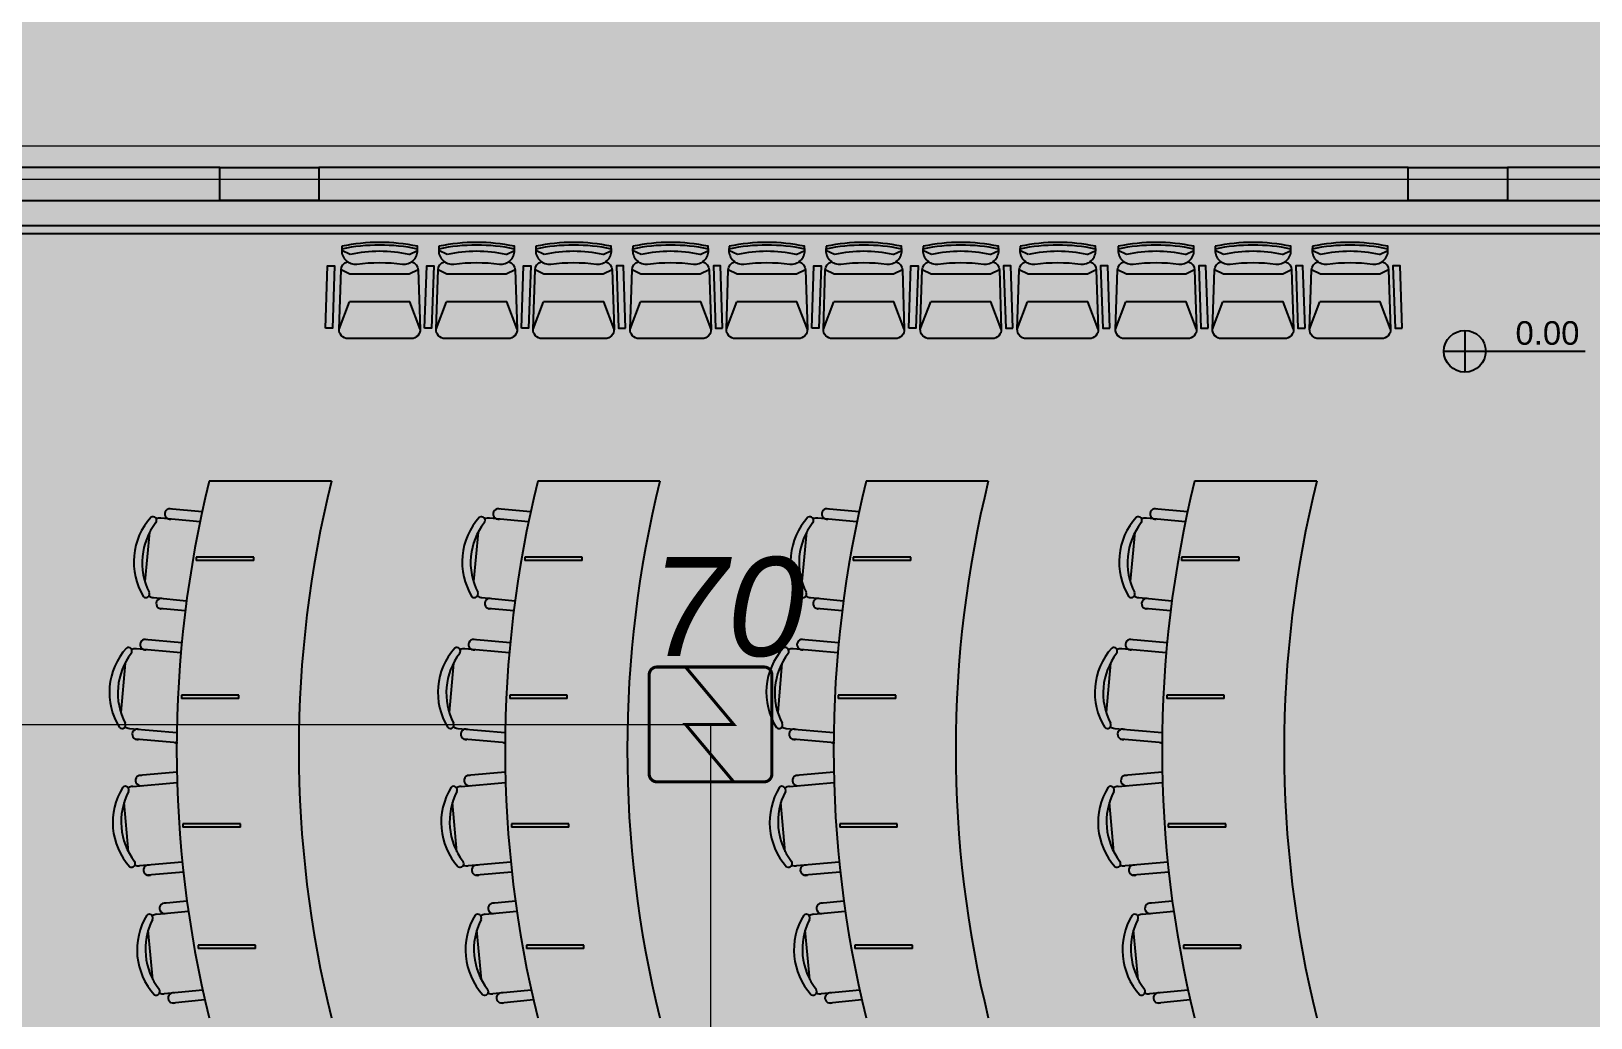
# Model space of a CAD drawing. Header units: metres. Extents: x -331 to 2982, y 362 to 2539.
# Drawn here: x 858.07 to 867.51, y 1582.57 to 1588.55 of the extents above; entities that cross this region are included whole.
import ezdxf

# ---------------------------------------------------------------- set-up
doc = ezdxf.new("R2010")
doc.units = ezdxf.units.M
doc.layers.add('_corredores', color=251, linetype='Continuous', plot=False)
doc.layers.add('_salas', color=251, linetype='Continuous', plot=False)
for name, color, linetype in [('ALV', 251, 'Continuous'), ('Cota Nivel', 251, 'Continuous'), ('DET. FUMAÇA', 1, 'Continuous'), ('Div', 251, 'Continuous'), ('Est', 251, 'Continuous'), ('Mob', 251, 'Continuous'), ('Viewport_hide', 251, 'Continuous')]:
    doc.layers.add(name, color=color, linetype=linetype)
doc.styles.add('ALESP1', font='arial.ttf')
doc.styles.add('X3G_ENTITY_1416AA10', font='arial.ttf', dxfattribs={"height": 0.6})

# ---------------------------------------------------------------- blocks, each defined once
blk = doc.blocks.new('Detector de fumaça')
at = {"layer": 'DET. FUMAÇA', "linetype": 'Continuous', "lineweight": 15, "const_width": 0.0187}
blk.add_lwpolyline([(774.5995, 539.8158), (775.2491, 539.8158, -0.414214), (775.2958, 539.769), (775.2958, 539.1669, -0.414214), (775.2491, 539.1202), (774.5995, 539.1202, -0.414214), (774.5527, 539.1669), (774.5527, 539.769, -0.414214)], format="xyb", close=True, dxfattribs=at)
blk.add_lwpolyline([(774.773, 539.8158), (775.0645, 539.468), (774.773, 539.468), (775.0645, 539.1202)], dxfattribs=at)
blk = doc.blocks.new('*U176')
at = {"layer": 'Mob'}
for p, q in [((-0.2134, 0.2185), (-0.2645, 0.2431)), ((0.1435, 0.2185), (0.1946, 0.2431)), ((-0.2147, 0.0987), (-0.2685, 0.1245)), ((0.1448, 0.0987), (-0.2147, 0.0987)), ((0.1985, 0.1245), (0.1448, 0.0987)), ((-0.2803, -0.2342), (-0.2175, -0.0682))]:
    blk.add_line(p, q, dxfattribs=at)
blk.add_lwpolyline([(-0.2637, 0.2677), (-0.2645, 0.2431, 0.46106), (-0.1737, 0.1602, -0.062207), (0.1038, 0.1602, 0.46106), (0.1946, 0.2431), (0.1938, 0.2677, 0.102212)], format="xyb", close=True, dxfattribs=at)
blk.add_lwpolyline([(0.1599, 0.1739, -0.320836), (0.1985, 0.1245), (0.2104, -0.2342, -0.430564), (0.1566, -0.2911), (-0.2265, -0.2911, -0.430564), (-0.2803, -0.2342), (-0.2685, 0.1245, -0.320836), (-0.2298, 0.1739)], format="xyb", dxfattribs=at)
blk.add_lwpolyline([(0.2804, -0.229), (0.2675, 0.1486), (0.2244, 0.1486), (0.2373, -0.229)], close=True, dxfattribs=at)
blk.add_lwpolyline([(0.2104, -0.2342), (0.1476, -0.0682), (-0.2175, -0.0682)], dxfattribs=at)
for centre, radius, start, end in [((-0.035, -0.836), 1.1109, 78.0841, 101.91127), ((-0.035, -0.6242), 0.8614, 78.04144, 101.95856)]:
    blk.add_arc(centre, radius, start, end, dxfattribs=at)
blk = doc.blocks.new('*U177')
at = {"layer": 'Viewport_hide', "color": 0, "linetype": 'ByBlock', "lineweight": -2, "transparency": 16777216}
for p in [(0, 0), (0.588, 0)]:
    blk.add_blockref('*U176', p, dxfattribs=at)

msp = doc.modelspace()

# ---------------------------------------------------------------- hatches: boundary and pattern name
at = {"layer": '_corredores', "transparency": 33554508}
h = msp.add_hatch(color=256, dxfattribs=at)
h.dxf.hatch_style = 1
h.paths.add_polyline_path([(849.579, 1608.9411), (849.579, 1612.2161), (852.229, 1612.2161), (852.229, 1614.6511), (851.629, 1614.6511), (851.629, 1624.5643), (870.399, 1624.5643), (870.399, 1626.4001), (870.209, 1626.4001), (870.209, 1626.5971), (870.023, 1626.7843), (866.324, 1626.785), (866.3084, 1626.7515), (866.2038, 1626.8336), (865.4424, 1627.5943), (864.014, 1627.5943), (862.5855, 1627.5943), (861.7756, 1626.785), (861.74, 1626.785), (861.7364, 1626.7841), (861.7229, 1626.7829), (861.7049, 1626.7829), (858.1107, 1626.785), (857.764, 1626.4383), (857.4173, 1626.785), (853.8241, 1626.785), (853.8085, 1626.7515), (853.7038, 1626.8336), (852.9425, 1627.5943), (851.514, 1627.5943), (849.7675, 1627.5943), (849.7675, 1626.8343), (849.6275, 1626.8343), (849.6275, 1629.9143), (841.254, 1629.9143), (841.254, 1628.0743), (840.4941, 1628.0743), (840.4941, 1627.1161), (840.7759, 1626.8343), (840.3941, 1626.4525), (840.0615, 1626.785), (836.4544, 1626.785), (836.4387, 1626.7515), (836.3341, 1626.8336), (835.5727, 1627.5943), (834.1443, 1627.5943), (832.7159, 1627.5943), (831.9059, 1626.785), (831.8704, 1626.785), (831.8668, 1626.7841), (831.8533, 1626.7829), (831.8353, 1626.7829), (828.241, 1626.785), (827.8943, 1626.4383), (827.5477, 1626.785), (823.9539, 1626.785), (823.9383, 1626.7515), (823.8336, 1626.8336), (823.0723, 1627.5943), (821.6438, 1627.5943), (820.2154, 1627.5943), (819.4055, 1626.785), (819.3699, 1626.785), (819.3663, 1626.7841), (819.3528, 1626.7829), (819.3348, 1626.7829), (815.7405, 1626.785), (815.3939, 1626.4383), (815.0472, 1626.785), (811.4539, 1626.785), (811.4383, 1626.7515), (811.3337, 1626.8336), (810.5723, 1627.5943), (809.1439, 1627.5943), (807.7155, 1627.5943), (806.9055, 1626.785), (806.8699, 1626.785), (806.8664, 1626.7841), (806.8529, 1626.7829), (806.8349, 1626.7829), (803.2406, 1626.785), (802.8939, 1626.4383), (802.5473, 1626.785), (798.9539, 1626.785), (798.9383, 1626.7515), (798.8337, 1626.8336), (798.0723, 1627.5943), (796.6439, 1627.5943), (795.2155, 1627.5943), (794.4055, 1626.785), (794.3699, 1626.785), (794.3664, 1626.7841), (794.3529, 1626.7829), (794.3349, 1626.7829), (790.7406, 1626.785), (790.3939, 1626.4383), (790.0473, 1626.785), (786.454, 1626.785), (786.4384, 1626.7515), (786.3338, 1626.8336), (785.5724, 1627.5943), (784.144, 1627.5943), (782.7155, 1627.5943), (781.9056, 1626.785), (781.87, 1626.785), (781.8664, 1626.7841), (781.8529, 1626.7829), (781.8349, 1626.7829), (778.2407, 1626.785), (777.894, 1626.4383), (777.5473, 1626.785), (773.9541, 1626.785), (773.9385, 1626.7515), (773.8338, 1626.8336), (773.0725, 1627.5943), (771.644, 1627.5943), (770.2156, 1627.5943), (769.4057, 1626.785), (769.3701, 1626.785), (769.3665, 1626.7841), (769.353, 1626.7829), (769.335, 1626.7829), (765.635, 1626.7843), (765.449, 1626.5971), (765.449, 1626.4001), (765.259, 1626.4001), (765.259, 1624.5643), (770.104, 1624.5643), (770.104, 1614.6511), (770.414, 1614.6511), (770.414, 1605.5311), (765.029, 1605.5311), (765.029, 1610.8311), (763.829, 1610.8311), (763.829, 1605.5311), (755.929, 1605.5311), (755.929, 1610.8311), (754.829, 1610.8311), (754.829, 1605.5311), (746.079, 1605.5311), (746.079, 1601.9161), (748.449, 1601.9161), (748.449, 1603.6161), (748.049, 1603.6161), (748.049, 1603.8161), (754.474, 1603.8161), (754.474, 1603.6161), (754.149, 1603.6161), (754.149, 1601.9161), (754.474, 1601.9161), (754.474, 1601.7161), (754.474, 1601.1911), (757.974, 1601.1911), (757.974, 1603.5911), (757.974, 1603.7911), (768.029, 1603.7911), (768.029, 1603.7711), (768.834, 1603.7711), (768.834, 1595.8111), (768.004, 1595.8111), (768.004, 1595.7911), (762.364, 1595.7911), (762.364, 1590.5811), (754.174, 1590.5811), (754.174, 1593.0661), (752.499, 1593.0661), (752.499, 1560.5411), (752.299, 1560.5411), (752.299, 1561.4411), (751.199, 1561.4411), (751.199, 1558.1161), (752.299, 1558.1161), (752.299, 1559.1161), (752.499, 1559.1161), (752.499, 1557.1161), (755.419, 1557.1161), (755.419, 1558.9661), (753.924, 1558.9661), (753.924, 1563.4411), (754.189, 1563.4411), (754.189, 1587.6511), (760.824, 1587.6511), (760.824, 1587.7411), (768.929, 1587.7411), (768.929, 1563.8411), (770.329, 1563.8411), (770.329, 1587.7411), (771.929, 1587.7411), (773.029, 1587.7411), (775.879, 1587.7411), (775.879, 1586.6411), (777.179, 1586.6411), (777.179, 1587.7411), (788.779, 1587.7411), (788.779, 1586.6411), (790.079, 1586.6411), (790.079, 1587.7411), (802.329, 1587.7411), (804.029, 1587.7411), (844.979, 1587.7411), (844.979, 1587.9161), (845.279, 1587.9161), (845.279, 1587.5625), (845.279, 1563.2411), (806.429, 1563.2411), (806.429, 1563.4411), (806.629, 1563.4411), (806.629, 1565.7911), (806.229, 1565.7911), (806.229, 1585.1911), (806.629, 1585.1911), (806.629, 1587.5411), (803.039, 1587.5411), (803.039, 1576.8411), (798.689, 1576.8411), (796.094, 1576.8411, -0.496898), (794.3598, 1575.527), (793.5592, 1573.0628), (798.509, 1571.4495), (798.509, 1560.7211), (794.829, 1560.7211), (794.829, 1560.5411), (794.829, 1557.5511), (801.129, 1557.5511), (801.129, 1556.4511), (802.329, 1556.4511), (802.329, 1557.5511), (805.229, 1557.5511), (805.229, 1556.4511), (806.429, 1556.4511), (806.429, 1560.6911), (845.279, 1560.6911), (845.279, 1555.9965), (846.404, 1555.9965), (846.404, 1556.8911), (846.054, 1556.8911), (846.054, 1556.9911), (846.454, 1556.9911), (846.454, 1560.6911), (849.204, 1560.6911), (849.204, 1556.9911), (849.604, 1556.9911), (849.604, 1556.8911), (849.254, 1556.8911), (849.254, 1555.9965), (850.479, 1555.9965), (850.479, 1563.2411), (849.579, 1563.2411), (849.579, 1572.2911), (849.579, 1575.9411), (849.579, 1587.5625), (849.579, 1588.1411), (849.679, 1588.1411), (849.679, 1587.9911), (866.719, 1587.9911), (870.339, 1587.9911), (870.339, 1595.7911), (866.429, 1595.7911), (866.429, 1595.7211), (852.429, 1595.7211), (852.429, 1590.3911), (849.579, 1590.3911)])
h.paths.add_polyline_path([(845.139, 1595.8411), (845.279, 1595.8411), (845.279, 1590.3411), (839.679, 1590.3411), (775.879, 1590.3411), (773.004, 1590.3411), (773.004, 1595.8111), (771.774, 1595.8111), (771.774, 1603.7661), (773.119, 1603.7661), (773.119, 1603.8211), (845.139, 1603.8211)], flags=16)
h.paths.add_polyline_path([(846.026, 1605.5311), (845.019, 1605.5311), (845.019, 1609.9311), (845.029, 1610.8311), (843.829, 1610.8311), (843.829, 1605.5311), (835.029, 1605.5311), (835.029, 1610.8311), (833.829, 1610.8311), (833.829, 1605.5311), (825.029, 1605.5311), (825.029, 1610.8311), (823.829, 1610.8311), (823.829, 1605.5311), (815.029, 1605.5311), (815.029, 1610.8311), (813.829, 1610.8311), (813.829, 1605.5311), (805.029, 1605.5311), (805.029, 1610.8311), (803.829, 1610.8311), (803.829, 1605.5311), (795.029, 1605.5311), (795.029, 1610.8311), (793.829, 1610.8311), (793.829, 1605.5311), (785.029, 1605.5311), (785.029, 1610.8311), (783.829, 1610.8311), (783.829, 1605.5311), (775.029, 1605.5311), (775.029, 1610.8311), (773.999, 1610.8311), (773.999, 1605.5311), (773.214, 1605.5311), (773.214, 1614.6511), (773.144, 1614.6511), (773.1437, 1620.1313), (775.1643, 1620.1313), (775.1643, 1622.0513), (773.6443, 1622.0513), (773.6443, 1621.6313), (773.184, 1621.6313), (773.184, 1624.5643), (845.949, 1624.5632), (845.9494, 1621.6313), (845.4887, 1621.6313), (845.4887, 1622.0513), (843.9887, 1622.0513), (843.9887, 1621.6313), (843.9687, 1620.1313), (845.9487, 1620.1313), (845.949, 1614.6511), (846.026, 1614.6511)], flags=16)
h.paths.add_polyline_path([(865.1904, 1593.8059, -2.788173), (864.4071, 1590.6278), (864.5694, 1590.7057), (864.758, 1590.3806), (866.0583, 1591.2781, -0.450063), (866.3503, 1592.4627), (865.616, 1593.8618), (865.2979, 1593.6615)], flags=16)
h.paths.add_polyline_path([(845.264, 1626.4525), (844.8822, 1626.8343), (845.264, 1627.2162), (845.6458, 1626.8343)], flags=16)
h.paths.add_polyline_path([(851.514, 1626.4525), (851.1322, 1626.8343), (851.514, 1627.2162), (851.8958, 1626.8343)], flags=16)
h.paths.add_polyline_path([(834.1442, 1626.4525), (833.7624, 1626.8343), (834.1442, 1627.2162), (834.526, 1626.8343)], flags=16)
h.paths.add_polyline_path([(864.014, 1626.4525), (863.6322, 1626.8343), (864.014, 1627.2162), (864.3958, 1626.8343)], flags=16)
h.paths.add_polyline_path([(821.6442, 1626.4525), (821.2623, 1626.8343), (821.6442, 1627.2162), (822.026, 1626.8343)], flags=16)
h.paths.add_polyline_path([(809.5258, 1626.8343), (809.144, 1626.4525), (808.7622, 1626.8343), (809.144, 1627.2162)], flags=16)
h.paths.add_polyline_path([(797.0258, 1626.8343), (796.644, 1626.4525), (796.2622, 1626.8343), (796.644, 1627.2162)], flags=16)
h.paths.add_polyline_path([(784.5258, 1626.8343), (784.1439, 1626.4525), (783.7621, 1626.8343), (784.1439, 1627.2162)], flags=16)
h.paths.add_polyline_path([(772.0258, 1626.8343), (771.644, 1626.4525), (771.2622, 1626.8343), (771.644, 1627.2162)], flags=16)
h.paths.add_polyline_path([(767.5755, 1593.944), (767.4281, 1593.8407), (767.223, 1594.0851), (766.3285, 1593.1906, -0.414214), (766.3285, 1592.3916), (767.223, 1591.4971), (767.4281, 1591.7414), (767.5755, 1591.6382, -3.171595)], flags=16)
at = {"layer": '_salas', "transparency": 33554559}
h = msp.add_hatch(color=256, dxfattribs=at)
h.dxf.hatch_style = 1
h.paths.add_polyline_path([(870.3178, 1588.0711), (866.6978, 1588.0711), (849.6578, 1588.0711), (849.6578, 1588.2211), (849.5578, 1588.2211), (849.5578, 1587.6426), (849.5578, 1576.0211), (849.5578, 1572.3711), (849.5578, 1563.3211), (850.4578, 1563.3211), (850.4578, 1556.0765), (849.2328, 1556.0765), (849.2328, 1556.9711), (849.5828, 1556.9711), (849.5828, 1557.0711), (849.1828, 1557.0711), (846.4328, 1557.0711), (846.0328, 1557.0711), (846.0328, 1556.9711), (846.3828, 1556.9711), (846.3828, 1556.0765), (845.2578, 1556.0765), (845.2578, 1560.7711), (818.1078, 1560.7711), (818.1078, 1560.6711), (818.1078, 1552.6111), (870.3178, 1552.6111)])
h = msp.add_hatch(color=256, dxfattribs=at)
h.dxf.hatch_style = 1
h.paths.add_polyline_path([(870.339, 1587.9911), (866.719, 1587.9911), (849.679, 1587.9911), (849.679, 1588.1411), (849.579, 1588.1411), (849.579, 1587.5625), (849.579, 1575.9411), (849.579, 1572.2911), (849.579, 1563.2411), (850.479, 1563.2411), (850.479, 1555.9965), (849.254, 1555.9965), (849.254, 1556.8911), (849.604, 1556.8911), (849.604, 1556.9911), (849.204, 1556.9911), (846.454, 1556.9911), (846.054, 1556.9911), (846.054, 1556.8911), (846.404, 1556.8911), (846.404, 1555.9965), (845.279, 1555.9965), (845.279, 1560.6911), (818.129, 1560.6911), (818.129, 1560.5911), (818.129, 1552.5311), (870.339, 1552.5311)])
at = {"layer": 'Cota Nivel', "ltscale": 0.8}
h = msp.add_hatch(color=251, dxfattribs=at)
h.paths.add_polyline_path([(866.7512, 1586.6085), (866.7512, 1586.7352, 0.414214), (866.6245, 1586.6085)])
h.paths.add_polyline_path([(866.7512, 1586.4818, 0.414214), (866.8779, 1586.6085), (866.7512, 1586.6085)])

# ---------------------------------------------------------------- linework, layer by layer
at = {"layer": 'ALV', "color": 251}
for p, q in [((849.659, 1587.5211), (870.109, 1587.5211)), ((849.559, 1587.3211), (870.109, 1587.3211)), ((849.659, 1587.3711), (870.059, 1587.3711))]:
    msp.add_line(p, q, dxfattribs=at)
for points in [[(859.209, 1587.7211), (855.2782, 1587.7211), (852.609, 1587.7211), (852.609, 1587.5211), (859.209, 1587.5211)], [(866.409, 1587.7211), (859.809, 1587.7211), (859.809, 1587.5211), (866.409, 1587.5211)], [(870.109, 1587.7211), (867.009, 1587.7211), (867.009, 1587.5211), (870.109, 1587.5211)]]:
    msp.add_lwpolyline(points, close=True, dxfattribs=at)
at = {"layer": 'Cota Nivel', "color": 251, "ltscale": 0.8}
for p, q in [((866.7512, 1586.7352), (866.7512, 1586.4818)), ((866.6245, 1586.6085), (867.4814, 1586.6085))]:
    msp.add_line(p, q, dxfattribs=at)
msp.add_circle((866.7512, 1586.6085), 0.1267, dxfattribs=at)
at = {"layer": 'Div', "color": 230, "linetype": 'Continuous', "lineweight": 0}
for p, q in [((873.6958, 1587.8513), (855.2188, 1587.8513)), ((855.2188, 1587.6513), (873.6958, 1587.6513))]:
    msp.add_line(p, q, dxfattribs=at)
at = {"layer": 'Div', "color": 150, "linetype": 'Continuous', "lineweight": 0}
for p, q in [((855.1232, 1584.3482), (862.1812, 1584.3482)), ((862.1812, 1584.3482), (862.1812, 1567.6434))]:
    msp.add_line(p, q, dxfattribs=at)
at = {"layer": 'Est', "color": 251}
for points in [[(859.809, 1587.5211), (859.209, 1587.5211), (859.209, 1587.7211), (859.809, 1587.7211)], [(867.009, 1587.5211), (866.409, 1587.5211), (866.409, 1587.7211), (867.009, 1587.7211)]]:
    msp.add_lwpolyline(points, close=True, dxfattribs=at)
at = {"layer": 'Mob', "color": 251}
for p, q in [((859.9978, 1587.1955), (859.9467, 1587.2201)), ((860.3548, 1587.1955), (860.4059, 1587.2201)), ((860.5854, 1587.1955), (860.5343, 1587.2201)), ((860.9423, 1587.1955), (860.9934, 1587.2201)), ((861.1729, 1587.1955), (861.1218, 1587.2201)), ((861.5299, 1587.1955), (861.581, 1587.2201)), ((861.7605, 1587.1955), (861.7094, 1587.2201)), ((862.1175, 1587.1955), (862.1686, 1587.2201)), ((862.344, 1587.1955), (862.2929, 1587.2201)), ((862.701, 1587.1955), (862.7521, 1587.2201)), ((862.9316, 1587.1955), (862.8805, 1587.2201)), ((863.2885, 1587.1955), (863.3396, 1587.2201)), ((863.5191, 1587.1955), (863.468, 1587.2201)), ((863.8761, 1587.1955), (863.9272, 1587.2201)), ((864.1067, 1587.1955), (864.0556, 1587.2201)), ((864.4637, 1587.1955), (864.5148, 1587.2201)), ((864.7021, 1587.1955), (864.651, 1587.2201)), ((865.0591, 1587.1955), (865.1102, 1587.2201)), ((859.9965, 1587.0757), (859.9428, 1587.1015)), ((860.356, 1587.0757), (859.9965, 1587.0757)), ((860.4098, 1587.1015), (860.356, 1587.0757)), ((860.5841, 1587.0757), (860.5304, 1587.1015)), ((860.9436, 1587.0757), (860.5841, 1587.0757)), ((860.9973, 1587.1015), (860.9436, 1587.0757)), ((861.1717, 1587.0757), (861.1179, 1587.1015)), ((861.5312, 1587.0757), (861.1717, 1587.0757)), ((861.5849, 1587.1015), (861.5312, 1587.0757)), ((861.7592, 1587.0757), (861.7055, 1587.1015)), ((862.1187, 1587.0757), (861.7592, 1587.0757)), ((862.1725, 1587.1015), (862.1187, 1587.0757)), ((862.3427, 1587.0757), (862.289, 1587.1015)), ((862.7022, 1587.0757), (862.3427, 1587.0757)), ((862.756, 1587.1015), (862.7022, 1587.0757)), ((862.9303, 1587.0757), (862.8766, 1587.1015)), ((863.2898, 1587.0757), (862.9303, 1587.0757)), ((863.3436, 1587.1015), (863.2898, 1587.0757)), ((863.5179, 1587.0757), (863.4641, 1587.1015)), ((863.8774, 1587.0757), (863.5179, 1587.0757)), ((863.9311, 1587.1015), (863.8774, 1587.0757)), ((864.1054, 1587.0757), (864.0517, 1587.1015)), ((864.4649, 1587.0757), (864.1054, 1587.0757)), ((864.5187, 1587.1015), (864.4649, 1587.0757)), ((864.7008, 1587.0757), (864.6471, 1587.1015)), ((865.0603, 1587.0757), (864.7008, 1587.0757)), ((865.1141, 1587.1015), (865.0603, 1587.0757)), ((859.9309, 1586.7428), (859.9937, 1586.9088)), ((860.5185, 1586.7428), (860.5813, 1586.9088)), ((861.1061, 1586.7428), (861.1689, 1586.9088)), ((861.6936, 1586.7428), (861.7564, 1586.9088)), ((862.2771, 1586.7428), (862.3399, 1586.9088)), ((862.8647, 1586.7428), (862.9275, 1586.9088)), ((863.4523, 1586.7428), (863.5151, 1586.9088)), ((864.0398, 1586.7428), (864.1026, 1586.9088)), ((864.6352, 1586.7428), (864.698, 1586.9088)), ((859.1009, 1585.6351), (858.9001, 1585.6542)), ((861.0909, 1585.6351), (860.8901, 1585.6542)), ((863.0809, 1585.6351), (862.8801, 1585.6542)), ((865.0709, 1585.6351), (864.8701, 1585.6542)), ((858.7828, 1585.5122), (858.7544, 1585.2136)), ((859.0882, 1585.5755), (858.8517, 1585.598)), ((860.7728, 1585.5122), (860.7444, 1585.2136)), ((861.0782, 1585.5755), (860.8417, 1585.598)), ((862.7628, 1585.5122), (862.7344, 1585.2136)), ((863.0682, 1585.5755), (862.8317, 1585.598)), ((864.7528, 1585.5122), (864.7244, 1585.2136)), ((865.0582, 1585.5755), (864.8217, 1585.598)), ((858.8059, 1585.1163), (859.0066, 1585.0972)), ((858.9987, 1585.0363), (858.8427, 1585.0512)), ((860.7959, 1585.1163), (860.9966, 1585.0972)), ((860.9887, 1585.0363), (860.8327, 1585.0512)), ((862.7859, 1585.1163), (862.9866, 1585.0972)), ((862.9787, 1585.0363), (862.8227, 1585.0512)), ((864.7759, 1585.1163), (864.9766, 1585.0972)), ((864.9687, 1585.0363), (864.8127, 1585.0512)), ((858.9774, 1584.8425), (858.7503, 1584.8623)), ((860.9674, 1584.8425), (860.7403, 1584.8623)), ((862.9574, 1584.8425), (862.7303, 1584.8623)), ((864.9474, 1584.8425), (864.7203, 1584.8623)), ((858.9719, 1584.7823), (858.7023, 1584.8058)), ((860.9619, 1584.7823), (860.6923, 1584.8058)), ((862.9519, 1584.7823), (862.6823, 1584.8058)), ((864.9419, 1584.7823), (864.6723, 1584.8058)), ((858.6341, 1584.7195), (858.608, 1584.4206)), ((860.6241, 1584.7195), (860.598, 1584.4206)), ((862.6141, 1584.7195), (862.588, 1584.4206)), ((864.6041, 1584.7195), (864.578, 1584.4206)), ((858.6602, 1584.3237), (858.9473, 1584.2987)), ((860.6502, 1584.3237), (860.9373, 1584.2987)), ((862.6402, 1584.3237), (862.9273, 1584.2987)), ((864.6302, 1584.3237), (864.9173, 1584.2987)), ((858.9536, 1584.2365), (858.6976, 1584.2589)), ((860.9436, 1584.2365), (860.6876, 1584.2589)), ((862.9336, 1584.2365), (862.6776, 1584.2589)), ((864.9236, 1584.2365), (864.6676, 1584.2589)), ((858.6803, 1583.973), (858.9494, 1583.9966)), ((858.9479, 1584.0597), (858.7176, 1584.0379)), ((860.6703, 1583.973), (860.9394, 1583.9966)), ((860.9379, 1584.0597), (860.7076, 1584.0379)), ((862.6603, 1583.973), (862.9294, 1583.9966)), ((862.9279, 1584.0597), (862.6976, 1584.0379)), ((864.6503, 1583.973), (864.9194, 1583.9966)), ((864.9179, 1584.0597), (864.6876, 1584.0379)), ((858.6541, 1583.5773), (858.628, 1583.8762)), ((860.6441, 1583.5773), (860.618, 1583.8762)), ((862.6341, 1583.5773), (862.608, 1583.8762)), ((864.6241, 1583.5773), (864.598, 1583.8762)), ((858.9809, 1583.5136), (858.7224, 1583.491)), ((858.9873, 1583.4534), (858.7703, 1583.4344)), ((860.9709, 1583.5136), (860.7124, 1583.491)), ((860.9773, 1583.4534), (860.7603, 1583.4344)), ((862.9609, 1583.5136), (862.7024, 1583.491)), ((862.9673, 1583.4534), (862.7503, 1583.4344)), ((864.9509, 1583.5136), (864.6924, 1583.491)), ((864.9573, 1583.4534), (864.7403, 1583.4344)), ((859.009, 1583.2776), (858.8628, 1583.2637)), ((860.999, 1583.2776), (860.8528, 1583.2637)), ((862.989, 1583.2776), (862.8428, 1583.2637)), ((864.979, 1583.2776), (864.8328, 1583.2637)), ((858.8259, 1583.1986), (859.0176, 1583.2168)), ((860.8159, 1583.1986), (861.0076, 1583.2168)), ((862.8059, 1583.1986), (862.9976, 1583.2168)), ((864.7959, 1583.1986), (864.9876, 1583.2168)), ((858.8028, 1582.8027), (858.7744, 1583.1014)), ((860.7928, 1582.8027), (860.7644, 1583.1014)), ((862.7828, 1582.8027), (862.7544, 1583.1014)), ((864.7728, 1582.8027), (864.7444, 1583.1014)), ((859.1048, 1582.739), (858.8718, 1582.7169)), ((859.1182, 1582.6796), (858.9201, 1582.6607)), ((861.0948, 1582.739), (860.8618, 1582.7169)), ((861.1082, 1582.6796), (860.9101, 1582.6607)), ((863.0848, 1582.739), (862.8518, 1582.7169)), ((863.0982, 1582.6796), (862.9001, 1582.6607)), ((865.0748, 1582.739), (864.8418, 1582.7169)), ((865.0882, 1582.6796), (864.8901, 1582.6607))]:
    msp.add_line(p, q, dxfattribs=at)
at = {"layer": 'Mob', "color": 251, "ltscale": 0.8}
for p, q in [((859.884, 1585.8211), (859.144, 1585.8211)), ((861.874, 1585.8211), (861.134, 1585.8211)), ((863.864, 1585.8211), (863.124, 1585.8211)), ((865.854, 1585.8211), (865.114, 1585.8211)), ((859.4139, 1585.3614), (859.0656, 1585.3614)), ((859.0656, 1585.3614), (859.0656, 1585.3414)), ((859.4139, 1585.3414), (859.0656, 1585.3414)), ((859.4139, 1585.3414), (859.4139, 1585.3614)), ((861.4039, 1585.3614), (861.0556, 1585.3614)), ((861.0556, 1585.3614), (861.0556, 1585.3414)), ((861.4039, 1585.3414), (861.0556, 1585.3414)), ((861.4039, 1585.3414), (861.4039, 1585.3614)), ((863.3939, 1585.3614), (863.0456, 1585.3614)), ((863.0456, 1585.3614), (863.0456, 1585.3414)), ((863.3939, 1585.3414), (863.0456, 1585.3414)), ((863.3939, 1585.3414), (863.3939, 1585.3614)), ((865.3839, 1585.3614), (865.0356, 1585.3614)), ((865.0356, 1585.3614), (865.0356, 1585.3414)), ((865.3839, 1585.3414), (865.0356, 1585.3414)), ((865.3839, 1585.3414), (865.3839, 1585.3614)), ((859.3235, 1584.5247), (858.9752, 1584.5247)), ((858.9752, 1584.5247), (858.9752, 1584.5047)), ((859.3235, 1584.5047), (858.9752, 1584.5047)), ((859.3235, 1584.5047), (859.3235, 1584.5247)), ((861.3135, 1584.5247), (860.9652, 1584.5247)), ((860.9652, 1584.5247), (860.9652, 1584.5047)), ((861.3135, 1584.5047), (860.9652, 1584.5047)), ((861.3135, 1584.5047), (861.3135, 1584.5247)), ((863.3035, 1584.5247), (862.9552, 1584.5247)), ((862.9552, 1584.5247), (862.9552, 1584.5047)), ((863.3035, 1584.5047), (862.9552, 1584.5047)), ((863.3035, 1584.5047), (863.3035, 1584.5247)), ((865.2935, 1584.5247), (864.9452, 1584.5247)), ((864.9452, 1584.5247), (864.9452, 1584.5047)), ((865.2935, 1584.5047), (864.9452, 1584.5047)), ((865.2935, 1584.5047), (865.2935, 1584.5247)), ((859.3329, 1583.7454), (858.9846, 1583.7454)), ((858.9846, 1583.7454), (858.9846, 1583.7254)), ((859.3329, 1583.7254), (858.9846, 1583.7254)), ((859.3329, 1583.7254), (859.3329, 1583.7454)), ((861.3229, 1583.7454), (860.9746, 1583.7454)), ((860.9746, 1583.7454), (860.9746, 1583.7254)), ((861.3229, 1583.7254), (860.9746, 1583.7254)), ((861.3229, 1583.7254), (861.3229, 1583.7454)), ((863.3129, 1583.7454), (862.9646, 1583.7454)), ((862.9646, 1583.7454), (862.9646, 1583.7254)), ((863.3129, 1583.7254), (862.9646, 1583.7254)), ((863.3129, 1583.7254), (863.3129, 1583.7454)), ((865.3029, 1583.7454), (864.9546, 1583.7454)), ((864.9546, 1583.7454), (864.9546, 1583.7254)), ((865.3029, 1583.7254), (864.9546, 1583.7254)), ((865.3029, 1583.7254), (865.3029, 1583.7454)), ((859.4245, 1583.0103), (859.0762, 1583.0103)), ((859.0762, 1583.0103), (859.0762, 1582.9903)), ((859.4245, 1582.9903), (859.0762, 1582.9903)), ((859.4245, 1582.9903), (859.4245, 1583.0103)), ((861.4145, 1583.0103), (861.0662, 1583.0103)), ((861.0662, 1583.0103), (861.0662, 1582.9903)), ((861.4145, 1582.9903), (861.0662, 1582.9903)), ((861.4145, 1582.9903), (861.4145, 1583.0103)), ((863.4045, 1583.0103), (863.0562, 1583.0103)), ((863.0562, 1583.0103), (863.0562, 1582.9903)), ((863.4045, 1582.9903), (863.0562, 1582.9903)), ((863.4045, 1582.9903), (863.4045, 1583.0103)), ((865.3945, 1583.0103), (865.0462, 1583.0103)), ((865.0462, 1583.0103), (865.0462, 1582.9903)), ((865.3945, 1582.9903), (865.0462, 1582.9903)), ((865.3945, 1582.9903), (865.3945, 1583.0103))]:
    msp.add_line(p, q, dxfattribs=at)
at = {"layer": 'Mob', "color": 251}
for points in [[(859.9475, 1587.2447), (859.9467, 1587.2201, 0.46106), (860.0375, 1587.1372, -0.062207), (860.315, 1587.1372, 0.46106), (860.4059, 1587.2201), (860.4051, 1587.2447, 0.102212)], [(860.5351, 1587.2447), (860.5343, 1587.2201, 0.46106), (860.6251, 1587.1372, -0.062207), (860.9026, 1587.1372, 0.46106), (860.9934, 1587.2201), (860.9926, 1587.2447, 0.102212)], [(861.1226, 1587.2447), (861.1218, 1587.2201, 0.46106), (861.2127, 1587.1372, -0.062207), (861.4902, 1587.1372, 0.46106), (861.581, 1587.2201), (861.5802, 1587.2447, 0.102212)], [(861.7102, 1587.2447), (861.7094, 1587.2201, 0.46106), (861.8002, 1587.1372, -0.062207), (862.0777, 1587.1372, 0.46106), (862.1686, 1587.2201), (862.1678, 1587.2447, 0.102212)], [(862.2937, 1587.2447), (862.2929, 1587.2201, 0.46106), (862.3837, 1587.1372, -0.062207), (862.6612, 1587.1372, 0.46106), (862.7521, 1587.2201), (862.7513, 1587.2447, 0.102212)], [(862.8813, 1587.2447), (862.8805, 1587.2201, 0.46106), (862.9713, 1587.1372, -0.062207), (863.2488, 1587.1372, 0.46106), (863.3396, 1587.2201), (863.3388, 1587.2447, 0.102212)], [(863.4689, 1587.2447), (863.468, 1587.2201, 0.46106), (863.5589, 1587.1372, -0.062207), (863.8364, 1587.1372, 0.46106), (863.9272, 1587.2201), (863.9264, 1587.2447, 0.102212)], [(864.0564, 1587.2447), (864.0556, 1587.2201, 0.46106), (864.1464, 1587.1372, -0.062207), (864.4239, 1587.1372, 0.46106), (864.5148, 1587.2201), (864.514, 1587.2447, 0.102212)], [(864.6518, 1587.2447), (864.651, 1587.2201, 0.46106), (864.7418, 1587.1372, -0.062207), (865.0193, 1587.1372, 0.46106), (865.1102, 1587.2201), (865.1094, 1587.2447, 0.102212)]]:
    msp.add_lwpolyline(points, format="xyb", close=True, dxfattribs=at)
for points in [[(859.8475, 1586.748), (859.8604, 1587.1256), (859.9035, 1587.1256), (859.8906, 1586.748)], [(859.8475, 1586.748), (859.8604, 1587.1256), (859.9035, 1587.1256), (859.8906, 1586.748)], [(860.4485, 1586.748), (860.4614, 1587.1256), (860.5045, 1587.1256), (860.4916, 1586.748)], [(861.0361, 1586.748), (861.0489, 1587.1256), (861.0921, 1587.1256), (861.0792, 1586.748)], [(861.6668, 1586.748), (861.6539, 1587.1256), (861.6108, 1587.1256), (861.6236, 1586.748)], [(861.6668, 1586.748), (861.6539, 1587.1256), (861.6108, 1587.1256), (861.6236, 1586.748)], [(862.2543, 1586.748), (862.2415, 1587.1256), (862.1984, 1587.1256), (862.2112, 1586.748)], [(862.7947, 1586.748), (862.8076, 1587.1256), (862.8507, 1587.1256), (862.8378, 1586.748)], [(863.3823, 1586.748), (863.3951, 1587.1256), (863.4383, 1587.1256), (863.4254, 1586.748)], [(864.013, 1586.748), (864.0001, 1587.1256), (863.957, 1587.1256), (863.9698, 1586.748)], [(864.013, 1586.748), (864.0001, 1587.1256), (863.957, 1587.1256), (863.9698, 1586.748)], [(864.6005, 1586.748), (864.5877, 1587.1256), (864.5446, 1587.1256), (864.5574, 1586.748)], [(865.1959, 1586.748), (865.1831, 1587.1256), (865.14, 1587.1256), (865.1528, 1586.748)], [(865.1959, 1586.748), (865.1831, 1587.1256), (865.14, 1587.1256), (865.1528, 1586.748)]]:
    msp.add_lwpolyline(points, close=True, dxfattribs=at)
for points in [[(860.3711, 1587.1509, -0.320836), (860.4098, 1587.1015), (860.4216, 1586.7428, -0.430564), (860.3678, 1586.6859), (859.9848, 1586.6859, -0.430564), (859.9309, 1586.7428), (859.9428, 1587.1015, -0.320836), (859.9814, 1587.1509)], [(860.9587, 1587.1509, -0.320836), (860.9973, 1587.1015), (861.0092, 1586.7428, -0.430564), (860.9554, 1586.6859), (860.5723, 1586.6859, -0.430564), (860.5185, 1586.7428), (860.5304, 1587.1015, -0.320836), (860.569, 1587.1509)], [(861.5463, 1587.1509, -0.320836), (861.5849, 1587.1015), (861.5968, 1586.7428, -0.430564), (861.5429, 1586.6859), (861.1599, 1586.6859, -0.430564), (861.1061, 1586.7428), (861.1179, 1587.1015, -0.320836), (861.1566, 1587.1509)], [(862.1338, 1587.1509, -0.320836), (862.1725, 1587.1015), (862.1843, 1586.7428, -0.430564), (862.1305, 1586.6859), (861.7475, 1586.6859, -0.430564), (861.6936, 1586.7428), (861.7055, 1587.1015, -0.320836), (861.7441, 1587.1509)], [(862.7173, 1587.1509, -0.320836), (862.756, 1587.1015), (862.7678, 1586.7428, -0.430564), (862.714, 1586.6859), (862.331, 1586.6859, -0.430564), (862.2771, 1586.7428), (862.289, 1587.1015, -0.320836), (862.3276, 1587.1509)], [(863.3049, 1587.1509, -0.320836), (863.3436, 1587.1015), (863.3554, 1586.7428, -0.430564), (863.3016, 1586.6859), (862.9185, 1586.6859, -0.430564), (862.8647, 1586.7428), (862.8766, 1587.1015, -0.320836), (862.9152, 1587.1509)], [(863.8925, 1587.1509, -0.320836), (863.9311, 1587.1015), (863.943, 1586.7428, -0.430564), (863.8891, 1586.6859), (863.5061, 1586.6859, -0.430564), (863.4523, 1586.7428), (863.4641, 1587.1015, -0.320836), (863.5028, 1587.1509)], [(864.4801, 1587.1509, -0.320836), (864.5187, 1587.1015), (864.5305, 1586.7428, -0.430564), (864.4767, 1586.6859), (864.0937, 1586.6859, -0.430564), (864.0398, 1586.7428), (864.0517, 1587.1015, -0.320836), (864.0903, 1587.1509)], [(865.0755, 1587.1509, -0.320836), (865.1141, 1587.1015), (865.1259, 1586.7428, -0.430564), (865.0721, 1586.6859), (864.6891, 1586.6859, -0.430564), (864.6352, 1586.7428), (864.6471, 1587.1015, -0.320836), (864.6857, 1587.1509)]]:
    msp.add_lwpolyline(points, format="xyb", dxfattribs=at)
for points in [[(860.4216, 1586.7428), (860.3588, 1586.9088), (859.9937, 1586.9088)], [(861.0092, 1586.7428), (860.9464, 1586.9088), (860.5813, 1586.9088)], [(861.5968, 1586.7428), (861.534, 1586.9088), (861.1689, 1586.9088)], [(862.1843, 1586.7428), (862.1215, 1586.9088), (861.7564, 1586.9088)], [(862.7678, 1586.7428), (862.705, 1586.9088), (862.3399, 1586.9088)], [(863.3554, 1586.7428), (863.2926, 1586.9088), (862.9275, 1586.9088)], [(863.943, 1586.7428), (863.8802, 1586.9088), (863.5151, 1586.9088)], [(864.5305, 1586.7428), (864.4677, 1586.9088), (864.1026, 1586.9088)], [(865.1259, 1586.7428), (865.0631, 1586.9088), (864.698, 1586.9088)]]:
    msp.add_lwpolyline(points, dxfattribs=at)
for centre, radius, start, end in [((860.1762, 1586.141), 1.1109, 78.0841, 101.91127), ((860.1763, 1586.3528), 0.8614, 78.04144, 101.95856), ((860.7638, 1586.141), 1.1109, 78.0841, 101.91127), ((860.7638, 1586.3528), 0.8614, 78.04144, 101.95856), ((861.3514, 1586.141), 1.1109, 78.0841, 101.91127), ((861.3514, 1586.3528), 0.8614, 78.04144, 101.95856), ((861.9389, 1586.141), 1.1109, 78.0841, 101.91127), ((861.939, 1586.3528), 0.8614, 78.04144, 101.95856), ((862.5224, 1586.141), 1.1109, 78.0841, 101.91127), ((862.5225, 1586.3528), 0.8614, 78.04144, 101.95856), ((863.11, 1586.141), 1.1109, 78.0841, 101.91127), ((863.1101, 1586.3528), 0.8614, 78.04144, 101.95856), ((863.6976, 1586.141), 1.1109, 78.0841, 101.91127), ((863.6976, 1586.3528), 0.8614, 78.04144, 101.95856), ((864.2851, 1586.141), 1.1109, 78.0841, 101.91127), ((864.2852, 1586.3528), 0.8614, 78.04144, 101.95856), ((864.8805, 1586.141), 1.1109, 78.0841, 101.91127), ((864.8806, 1586.3528), 0.8614, 78.04144, 101.95856), ((859.0897, 1585.3323), 0.4033, 137.69641, 211.4362), ((858.803, 1585.5848), 0.0221, 322.53889, 121.25637), ((858.906, 1585.6232), 0.0315, 68.3061, 280.82651), ((861.0797, 1585.3323), 0.4033, 137.69641, 211.4362), ((860.793, 1585.5848), 0.0221, 322.53889, 121.25637), ((860.896, 1585.6232), 0.0315, 68.3061, 280.82651), ((863.0697, 1585.3323), 0.4033, 137.69641, 211.4362), ((862.783, 1585.5848), 0.0221, 322.53889, 121.25637), ((862.886, 1585.6232), 0.0315, 68.3061, 280.82651), ((865.0597, 1585.3323), 0.4033, 137.69641, 211.4362), ((864.773, 1585.5848), 0.0221, 322.53889, 121.25637), ((864.876, 1585.6232), 0.0315, 68.3061, 280.82651), ((859.1334, 1585.3282), 0.396, 142.14206, 206.99055), ((858.846, 1585.5378), 0.0605, 84.56631, 112.15075), ((861.1234, 1585.3282), 0.396, 142.14206, 206.99055), ((860.836, 1585.5378), 0.0605, 84.56631, 112.15075), ((863.1134, 1585.3282), 0.396, 142.14206, 206.99055), ((862.826, 1585.5378), 0.0605, 84.56631, 112.15075), ((865.1034, 1585.3282), 0.396, 142.14206, 206.99055), ((864.816, 1585.5378), 0.0605, 84.56631, 112.15075), ((858.7605, 1585.1384), 0.0221, 227.87624, 26.59372), ((860.7505, 1585.1384), 0.0221, 227.87624, 26.59372), ((862.7405, 1585.1384), 0.0221, 227.87624, 26.59372), ((864.7305, 1585.1384), 0.0221, 227.87624, 26.59372), ((858.8116, 1585.1765), 0.0605, 236.98187, 264.56631), ((858.8544, 1585.0805), 0.0315, 68.3061, 280.82651), ((860.8016, 1585.1765), 0.0605, 236.98187, 264.56631), ((860.8444, 1585.0805), 0.0315, 68.3061, 280.82651), ((862.7916, 1585.1765), 0.0605, 236.98187, 264.56631), ((862.8344, 1585.0805), 0.0315, 68.3061, 280.82651), ((864.7816, 1585.1765), 0.0605, 236.98187, 264.56631), ((864.8244, 1585.0805), 0.0315, 68.3061, 280.82651), ((858.7564, 1584.8314), 0.0315, 68.74527, 281.26568), ((860.7464, 1584.8314), 0.0315, 68.74527, 281.26568), ((862.7364, 1584.8314), 0.0315, 68.74527, 281.26568), ((864.7264, 1584.8314), 0.0315, 68.74527, 281.26568), ((858.9424, 1584.542), 0.4033, 138.13557, 211.87537), ((858.9861, 1584.5381), 0.396, 142.58122, 207.42972), ((858.6537, 1584.7923), 0.0221, 322.97806, 121.69554), ((858.6971, 1584.7456), 0.0605, 85.00547, 112.58991), ((860.9324, 1584.542), 0.4033, 138.13557, 211.87537), ((860.9761, 1584.5381), 0.396, 142.58122, 207.42972), ((860.6437, 1584.7923), 0.0221, 322.97806, 121.69554), ((860.6871, 1584.7456), 0.0605, 85.00547, 112.58991), ((862.9224, 1584.542), 0.4033, 138.13557, 211.87537), ((862.9661, 1584.5381), 0.396, 142.58122, 207.42972), ((862.6337, 1584.7923), 0.0221, 322.97806, 121.69554), ((862.6771, 1584.7456), 0.0605, 85.00547, 112.58991), ((864.9124, 1584.542), 0.4033, 138.13557, 211.87537), ((864.9561, 1584.5381), 0.396, 142.58122, 207.42972), ((864.6237, 1584.7923), 0.0221, 322.97806, 121.69554), ((864.6671, 1584.7456), 0.0605, 85.00547, 112.58991), ((858.6147, 1584.3455), 0.0221, 228.31541, 27.03288), ((858.6655, 1584.384), 0.0605, 237.42103, 265.00547), ((858.709, 1584.2883), 0.0315, 68.74527, 281.26568), ((858.9475, 1584.2674), 0.0315, 90.36492, 101.26568), ((860.6047, 1584.3455), 0.0221, 228.31541, 27.03288), ((860.6555, 1584.384), 0.0605, 237.42103, 265.00547), ((860.699, 1584.2883), 0.0315, 68.74527, 281.26568), ((860.9375, 1584.2674), 0.0315, 90.36492, 101.26568), ((862.5947, 1584.3455), 0.0221, 228.31541, 27.03288), ((862.6455, 1584.384), 0.0605, 237.42103, 265.00547), ((862.689, 1584.2883), 0.0315, 68.74527, 281.26568), ((862.9275, 1584.2674), 0.0315, 90.36492, 101.26568), ((864.5847, 1584.3455), 0.0221, 228.31541, 27.03288), ((864.6355, 1584.384), 0.0605, 237.42103, 265.00547), ((864.679, 1584.2883), 0.0315, 68.74527, 281.26568), ((864.9175, 1584.2674), 0.0315, 90.36492, 101.26568), ((858.9475, 1584.2674), 0.0315, 248.74527, 268.4298), ((860.9375, 1584.2674), 0.0315, 248.74527, 268.4298), ((862.9275, 1584.2674), 0.0315, 248.74527, 268.4298), ((864.9175, 1584.2674), 0.0315, 248.74527, 268.4298), ((858.729, 1584.0085), 0.0315, 78.73432, 291.25473), ((860.719, 1584.0085), 0.0315, 78.73432, 291.25473), ((862.709, 1584.0085), 0.0315, 78.73432, 291.25473), ((864.699, 1584.0085), 0.0315, 78.73432, 291.25473), ((858.9624, 1583.7548), 0.4033, 148.12463, 221.86443), ((859.0062, 1583.7586), 0.396, 152.57028, 217.41878), ((858.6347, 1583.9513), 0.0221, 332.96712, 131.68459), ((858.6855, 1583.9128), 0.0605, 94.99453, 122.57897), ((860.9524, 1583.7548), 0.4033, 148.12463, 221.86443), ((860.9962, 1583.7586), 0.396, 152.57028, 217.41878), ((860.6247, 1583.9513), 0.0221, 332.96712, 131.68459), ((860.6755, 1583.9128), 0.0605, 94.99453, 122.57897), ((862.9424, 1583.7548), 0.4033, 148.12463, 221.86443), ((862.9862, 1583.7586), 0.396, 152.57028, 217.41878), ((862.6147, 1583.9513), 0.0221, 332.96712, 131.68459), ((862.6655, 1583.9128), 0.0605, 94.99453, 122.57897), ((864.9324, 1583.7548), 0.4033, 148.12463, 221.86443), ((864.9762, 1583.7586), 0.396, 152.57028, 217.41878), ((864.6047, 1583.9513), 0.0221, 332.96712, 131.68459), ((864.6555, 1583.9128), 0.0605, 94.99453, 122.57897), ((858.6738, 1583.5045), 0.0221, 238.30446, 37.02194), ((858.7171, 1583.5512), 0.0605, 247.41009, 274.99453), ((858.7765, 1583.4653), 0.0315, 78.73432, 291.25473), ((860.6638, 1583.5045), 0.0221, 238.30446, 37.02194), ((860.7071, 1583.5512), 0.0605, 247.41009, 274.99453), ((860.7665, 1583.4653), 0.0315, 78.73432, 291.25473), ((862.6538, 1583.5045), 0.0221, 238.30446, 37.02194), ((862.6971, 1583.5512), 0.0605, 247.41009, 274.99453), ((862.7565, 1583.4653), 0.0315, 78.73432, 291.25473), ((864.6438, 1583.5045), 0.0221, 238.30446, 37.02194), ((864.6871, 1583.5512), 0.0605, 247.41009, 274.99453), ((864.7465, 1583.4653), 0.0315, 78.73432, 291.25473), ((858.8744, 1583.2344), 0.0315, 79.17349, 291.6939), ((860.8644, 1583.2344), 0.0315, 79.17349, 291.6939), ((862.8544, 1583.2344), 0.0315, 79.17349, 291.6939), ((864.8444, 1583.2344), 0.0315, 79.17349, 291.6939), ((859.1098, 1582.9826), 0.4033, 148.5638, 222.30359), ((859.1535, 1582.9867), 0.396, 153.00945, 217.85794), ((858.7806, 1583.1765), 0.0221, 333.40628, 132.12376), ((858.8317, 1583.1384), 0.0605, 95.43369, 123.01813), ((861.0998, 1582.9826), 0.4033, 148.5638, 222.30359), ((861.1435, 1582.9867), 0.396, 153.00945, 217.85794), ((860.7706, 1583.1765), 0.0221, 333.40628, 132.12376), ((860.8217, 1583.1384), 0.0605, 95.43369, 123.01813), ((863.0898, 1582.9826), 0.4033, 148.5638, 222.30359), ((863.1335, 1582.9867), 0.396, 153.00945, 217.85794), ((862.7606, 1583.1765), 0.0221, 333.40628, 132.12376), ((862.8117, 1583.1384), 0.0605, 95.43369, 123.01813), ((865.0798, 1582.9826), 0.4033, 148.5638, 222.30359), ((865.1235, 1582.9867), 0.396, 153.00945, 217.85794), ((864.7506, 1583.1765), 0.0221, 333.40628, 132.12376), ((864.8017, 1583.1384), 0.0605, 95.43369, 123.01813), ((858.823, 1582.7301), 0.0221, 238.74363, 37.46111), ((858.866, 1582.7771), 0.0605, 247.84925, 275.43369), ((858.9261, 1582.6917), 0.0315, 79.17349, 291.6939), ((860.813, 1582.7301), 0.0221, 238.74363, 37.46111), ((860.856, 1582.7771), 0.0605, 247.84925, 275.43369), ((860.9161, 1582.6917), 0.0315, 79.17349, 291.6939), ((862.803, 1582.7301), 0.0221, 238.74363, 37.46111), ((862.846, 1582.7771), 0.0605, 247.84925, 275.43369), ((862.9061, 1582.6917), 0.0315, 79.17349, 291.6939), ((864.793, 1582.7301), 0.0221, 238.74363, 37.46111), ((864.836, 1582.7771), 0.0605, 247.84925, 275.43369), ((864.8961, 1582.6917), 0.0315, 79.17349, 291.6939)]:
    msp.add_arc(centre, radius, start, end, dxfattribs=at)
at = {"layer": 'Mob', "color": 251, "ltscale": 0.8}
for centre in [(865.7308, 1584.1961), (866.4708, 1584.1961), (867.7208, 1584.1961), (868.4608, 1584.1961), (869.7108, 1584.1961), (870.4508, 1584.1961), (871.7008, 1584.1961), (872.4408, 1584.1961)]:
    msp.add_arc(centre, 6.7842, 166.14145, 193.85855, dxfattribs=at)

# ---------------------------------------------------------------- block references
at = {"layer": 'DET. FUMAÇA', "linetype": 'Continuous', "lineweight": 0}
msp.add_blockref('Detector de fumaça', (87.257, 1044.8802), dxfattribs=at)
at = {"layer": 'Viewport_hide', "color": 251, "linetype": 'Continuous'}
msp.add_blockref('*U177', (865.5031, 1586.977), dxfattribs=at)

# ---------------------------------------------------------------- texts
at = {"layer": 'Cota Nivel', "color": 251, "ltscale": 0.8, "style": 'ALESP1'}
msp.add_text('0.00', height=0.14256, dxfattribs=at).set_placement((867.0582, 1586.6482))
at = {"layer": 'Div', "color": 5, "linetype": 'Continuous', "lineweight": 0, "true_color": 0x0000ff, "insert": (861.8186, 1585.3623), "char_height": 0.6, "attachment_point": 1, "style": 'X3G_ENTITY_1416AA10'}
msp.add_mtext_dynamic_manual_height_columns('{\\fArial|b0|i1|c0|p34;70}', width=13.318804, gutter_width=2.5, heights=[0], dxfattribs=at)

doc.saveas('drawing.dxf')
